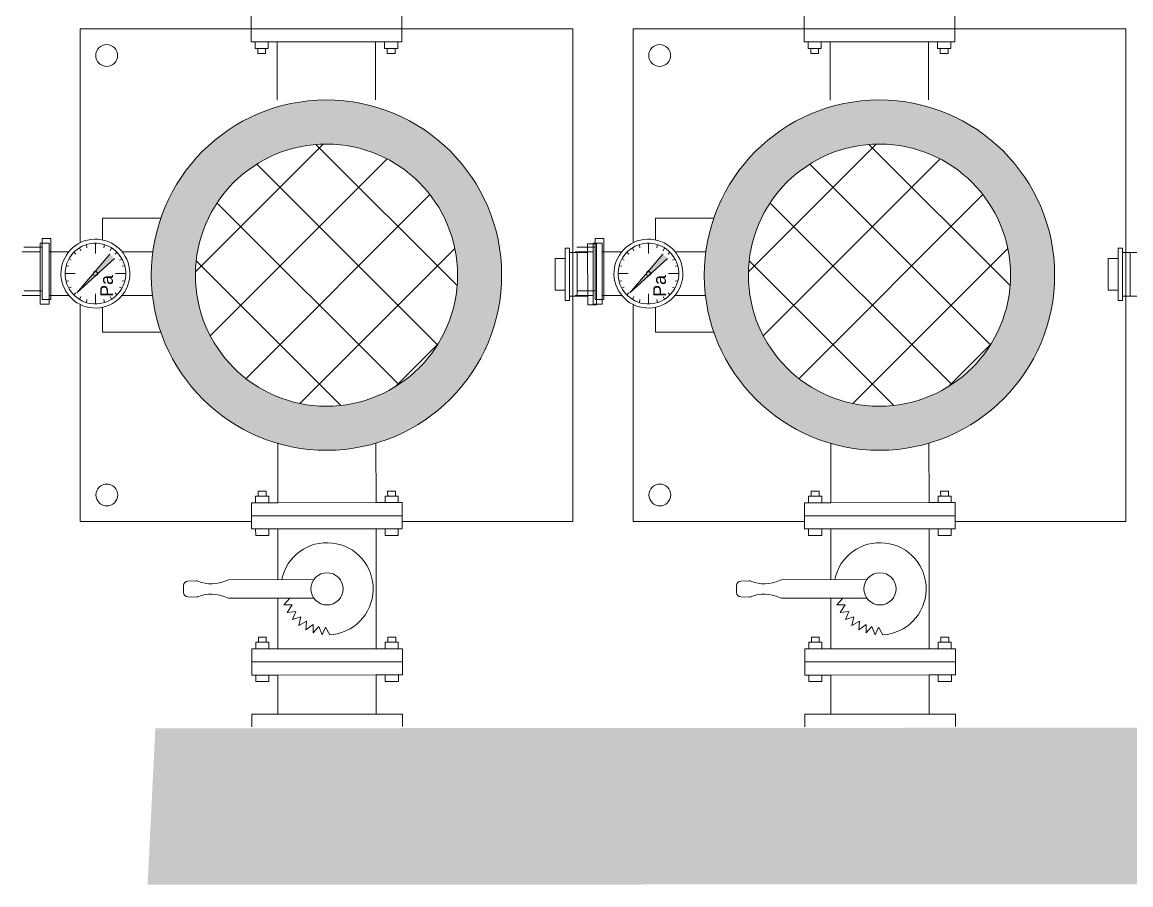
# Model space of a CAD drawing. Extents: x -6531732 to 89637, y -8915 to 32458.
# Drawn here: x -6531732 to -6530555, y -8123 to -7207 of the extents above; entities that cross this region are included whole.
import ezdxf

# ---------------------------------------------------------------- set-up
doc = ezdxf.new("R2010")
doc.units = 0
doc.layers.add('SAN-MC-TEXT', color=7, linetype='Continuous')
doc.layers.add('SAN-MC-VALVE', color=7, linetype='Continuous', lineweight=5)
doc.styles.get("Standard").update_dxf_attribs({"font": 'arial.ttf'})

# ---------------------------------------------------------------- blocks, each defined once
blk = doc.blocks.new('SP-Hidranti')
h = blk.add_hatch(color=1)
h.dxf.hatch_style = 1
h.set_gradient(color1=(255, 0, 0), one_color=1, tint=1)
h.paths.add_polyline_path([(16150.62596929073, -3943995.091995194), (16050.77156107128, -3943995.098558112), (16051.83034740387, -3945594.010009701), (16151.6847115159, -3945598.909135645)])
h = blk.add_hatch(color=114)
h.dxf.hatch_style = 1
h.set_gradient(color1=(0, 153, 76), one_color=1, tint=1)
edge = h.paths.add_edge_path()
edge.add_ellipse((15762.66855345666, -3945131.944858148), major_axis=(-111.7667275118717, -0.264297512393644), ratio=0.9999999998981846, start_angle=-136.0537070297342, end_angle=70.90342256563983)
edge.add_ellipse((15762.66855345666, -3945131.944858148), major_axis=(-111.7667275118717, -0.264297512393644), ratio=0.9999999998981846, start_angle=70.90342256563983, end_angle=82.19856892946933)
edge.add_ellipse((15762.66855345666, -3945131.944858148), major_axis=(-111.7667275118717, -0.264297512393644), ratio=0.9999999998981846, start_angle=82.19856892946933, end_angle=96.50250110126376)
edge.add_ellipse((15762.66855345666, -3945131.944858148), major_axis=(-111.7667275118717, -0.264297512393644), ratio=0.9999999998981846, start_angle=96.50250110126376, end_angle=108.8729554204172)
edge.add_ellipse((15762.66855345666, -3945131.944858148), major_axis=(-111.7667275118717, -0.264297512393644), ratio=0.9999999998981846, start_angle=108.8729554204172, end_angle=135.7516838189794)
edge.add_line((15842.91398821771, -3945209.742939278), (15842.92870018693, -3945155.441123322))
edge.add_ellipse((15762.66855345666, -3945131.944858148), major_axis=(-83.62865661955661, 0.1158691728944), ratio=0.9999999998990747, start_angle=-163.63419925170115, end_angle=163.7619217869051, ccw=False)
edge.add_line((15842.94142009316, -3945108.492086172), (15842.95613206238, -3945054.190270198))
edge = h.paths.add_edge_path()
edge.add_ellipse((15762.66855345666, -3945131.944858148), major_axis=(-111.7667275118717, -0.264297512393644), ratio=0.9999999998981846, start_angle=196.2692578381294, end_angle=223.9462929702658)
edge.add_line((15842.95613205433, -3945054.1902702), (15842.94142008511, -3945108.492086174))
edge.add_ellipse((15762.66855345666, -3945131.944858148), major_axis=(-83.62865661955661, 0.1158691728944), ratio=0.9999999998990747, start_angle=163.7619217869051, end_angle=196.3658007482988, ccw=False)
edge.add_line((15842.92870019375, -3945155.441123336), (15842.91398822453, -3945209.742939274))
edge.add_ellipse((15762.66855345666, -3945131.944858148), major_axis=(-111.7667275118717, -0.264297512393644), ratio=0.9999999998981846, start_angle=135.7516838189794, end_angle=163.6847451422421)
edge.add_ellipse((15762.66855345666, -3945131.944858148), major_axis=(-111.7667275118717, -0.264297512393644), ratio=0.9999999998981846, start_angle=163.6847451422421, end_angle=196.2692578381294)
h = blk.add_hatch(color=114)
h.dxf.hatch_style = 1
h.set_gradient(color1=(0, 153, 76), one_color=1, tint=1)
edge = h.paths.add_edge_path()
edge.add_ellipse((15762.66855345666, -3945484.798005035), major_axis=(-111.7667275118717, -0.264297512393644), ratio=0.9999999998981846, start_angle=-136.0537070297342, end_angle=70.90342256563983)
edge.add_ellipse((15762.66855345666, -3945484.798005035), major_axis=(-111.7667275118717, -0.264297512393644), ratio=0.9999999998981846, start_angle=70.90342256563983, end_angle=82.19856892946933)
edge.add_ellipse((15762.66855345666, -3945484.798005035), major_axis=(-111.7667275118717, -0.264297512393644), ratio=0.9999999998981846, start_angle=82.19856892946933, end_angle=96.50250110126376)
edge.add_ellipse((15762.66855345666, -3945484.798005035), major_axis=(-111.7667275118717, -0.264297512393644), ratio=0.9999999998981846, start_angle=96.50250110126376, end_angle=108.8729554204172)
edge.add_ellipse((15762.66855345666, -3945484.798005035), major_axis=(-111.7667275118717, -0.264297512393644), ratio=0.9999999998981846, start_angle=108.8729554204172, end_angle=135.7516838189794)
edge.add_line((15842.91398821771, -3945562.596086164), (15842.92870018693, -3945508.294270208))
edge.add_ellipse((15762.66855345666, -3945484.798005035), major_axis=(-83.62865661955661, 0.1158691728944), ratio=0.9999999998990747, start_angle=-163.63419925170115, end_angle=163.7619217869051, ccw=False)
edge.add_line((15842.94142009316, -3945461.345233058), (15842.95613206238, -3945407.043417084))
edge = h.paths.add_edge_path()
edge.add_ellipse((15762.66855345666, -3945484.798005035), major_axis=(-111.7667275118717, -0.264297512393644), ratio=0.9999999998981846, start_angle=196.2692578381294, end_angle=223.9462929702658)
edge.add_line((15842.95613205433, -3945407.043417086), (15842.94142008511, -3945461.34523306))
edge.add_ellipse((15762.66855345666, -3945484.798005035), major_axis=(-83.62865661955661, 0.1158691728944), ratio=0.9999999998990747, start_angle=163.7619217869051, end_angle=196.3658007482988, ccw=False)
edge.add_line((15842.92870019375, -3945508.294270222), (15842.91398822453, -3945562.59608616))
edge.add_ellipse((15762.66855345666, -3945484.798005035), major_axis=(-111.7667275118717, -0.264297512393644), ratio=0.9999999998981846, start_angle=135.7516838189794, end_angle=163.6847451422421)
edge.add_ellipse((15762.66855345666, -3945484.798005035), major_axis=(-111.7667275118717, -0.264297512393644), ratio=0.9999999998981846, start_angle=163.6847451422421, end_angle=196.2692578381294)
at = {"layer": 'SAN-MC-VALVE'}
h = blk.add_hatch(dxfattribs=at)
h.set_pattern_fill('ANSI37', color=256, scale=15.99999999999999, angle=90.00376576939803, style=0)
h.set_pattern_definition([(225.0236774644144, (30004.74835392833, -3920747.319818138), (25.1027834210231, -25.08204454900519), []), (315.0236774702417, (30004.74835392833, -3920747.319818138), (25.08204455156007, 25.10278341847388), [])])
edge = h.paths.add_edge_path()
edge.add_ellipse((15762.66855345666, -3945131.944858148), major_axis=(-83.62745187718679, 0.4636013221400936), ratio=0.9999999998976767, start_angle=-89.63878632996438, end_angle=90.36121367003562, ccw=False)
edge.add_ellipse((15762.66855345666, -3945131.944858148), major_axis=(-83.6282562292715, 0.2835378427688224), ratio=0.9999999998990718, start_angle=90.23784719671971, end_angle=270.23784719671966, ccw=False)
for points in [[(15774.00665332376, -3945291.296958446), (15752.01084965467, -3945267.238347291), (15749.22013148665, -3945270.232241957)], [(15774.00665332376, -3945644.150105332), (15752.01084965467, -3945620.091494177), (15749.22013148665, -3945623.085388844)]]:
    blk.add_hatch(color=1, dxfattribs=at).paths.add_polyline_path(points)
h = blk.add_hatch(dxfattribs=at)
h.set_pattern_fill('ANSI37', color=256, scale=15.99999999999999, angle=90.00376576939803, style=0)
h.set_pattern_definition([(225.0236774644144, (30004.74835392833, -3921100.172965025), (25.1027834210231, -25.08204454900519), []), (315.0236774702417, (30004.74835392833, -3921100.172965025), (25.08204455156007, 25.10278341847388), [])])
edge = h.paths.add_edge_path()
edge.add_ellipse((15762.66855345666, -3945484.798005035), major_axis=(-83.62745187718679, 0.4636013221400936), ratio=0.9999999998976767, start_angle=-89.63878632996438, end_angle=90.36121367003562, ccw=False)
edge.add_ellipse((15762.66855345666, -3945484.798005035), major_axis=(-83.6282562292715, 0.2835378427688225), ratio=0.9999999998990718, start_angle=90.23784719671971, end_angle=270.23784719671966, ccw=False)
for p, q in [((15748.25177967548, -3944976.845680997), (15748.24700404702, -3944965.28945151)), ((15776.07609349488, -3944965.277951136), (15776.08086913824, -3944976.834180623)), ((15776.07889695464, -3944972.061876833), (15748.2498075068, -3944972.073377177)), ((15919.77598857878, -3944974.707520082), (15605.43121540545, -3944974.837422996)), ((15605.48051705955, -3945083.916699961), (15605.43121540545, -3944974.837422996)), ((15778.87504488228, -3944976.833025932), (15745.45760387181, -3944976.846835703)), ((15745.45875856279, -3944979.641011462), (15745.45760387181, -3944976.846835703)), ((15778.87504488228, -3944976.833025932), (15778.87619958817, -3944979.627201721)), ((15919.77598857878, -3944974.707520082), (15919.82752981781, -3945083.590924054)), ((15778.87619958817, -3944979.627201721), (15745.45875856279, -3944979.641011462)), ((15751.98443460463, -3944979.638314739), (15751.98706959188, -3944986.014496266)), ((15751.98706959188, -3944986.014496266), (15762.17011402546, -3944986.010288119)), ((15772.35315845905, -3944986.006079987), (15762.17011402546, -3944986.010288119)), ((15772.35052354632, -3944979.629898458), (15772.35315845905, -3944986.006079987)), ((15597.06222337483, -3945083.920178816), (15605.42349858581, -3945083.916723534)), ((15613.78477381168, -3945083.913268238), (15605.42349858581, -3945083.916723534)), ((15605.42349858581, -3945083.916723534), (15605.463234514, -3945180.071388334)), ((15605.42349858581, -3945083.916723534), (15605.463234514, -3945180.071388334)), ((15613.79168440402, -3945100.635818616), (15613.78477381168, -3945083.913268238)), ((15907.81539984046, -3945083.604237109), (15916.17667062579, -3945083.594970286)), ((15907.83393341301, -3945100.32677865), (15907.81539984046, -3945083.604237109)), ((15924.53794136642, -3945083.585703522), (15916.17667062579, -3945083.594970286)), ((15916.17667062579, -3945083.594970286), (15916.28323878348, -3945179.749584257)), ((15916.17667062579, -3945083.594970286), (15916.28323878348, -3945179.749584257)), ((15924.55647495388, -3945100.308245063), (15924.53794136642, -3945083.585703522)), ((16001.02529078722, -3945083.500932574), (16009.38656158745, -3945083.491665795)), ((16001.04382437466, -3945100.223474115), (16001.02529078722, -3945083.500932574)), ((16017.74783238767, -3945083.482398986), (16009.38656158745, -3945083.491665795)), ((16009.38656158745, -3945083.491665795), (16009.49312974511, -3945179.646279722)), ((16009.38656158745, -3945083.491665795), (16009.49312974511, -3945179.646279722)), ((16017.76636597513, -3945100.204940528), (16017.74783238767, -3945083.482398986)), ((16050.72931732236, -3945083.457427293), (16042.71271969377, -3945083.466312081)), ((16042.71271969377, -3945083.466312081), (16042.81928785145, -3945179.620926022)), ((15613.78585083781, -3945086.519607902), (15617.96648848057, -3945086.517880246)), ((15617.96648848057, -3945086.517880246), (15617.96994377673, -3945094.879155472)), ((15617.96718014775, -3945088.19163753), (15621.18474052846, -3945088.190307885)), ((15621.18474052846, -3945088.190307885), (15621.18577653168, -3945090.697188213)), ((15621.18681250511, -3945093.204068542), (15621.18577653168, -3945090.697188213)), ((15903.63950806855, -3945087.888965159), (15900.4219493717, -3945087.892531201)), ((15900.4219493717, -3945087.892531201), (15900.42750613391, -3945092.90628922)), ((15907.81828843056, -3945086.210575402), (15903.63765305279, -3945086.215208784)), ((15903.63765305279, -3945086.215208784), (15903.64691981672, -3945094.576479584)), ((15924.54083001614, -3945086.192041799), (15928.7214653939, -3945086.187408402)), ((15928.7214653939, -3945086.187408402), (15928.73073215781, -3945094.548679173)), ((15996.8493990749, -3945087.785660669), (15993.63184033333, -3945087.789226666)), ((15993.63184033333, -3945087.789226666), (15993.63739708065, -3945092.802984715)), ((16001.02817943691, -3945086.107270896), (15996.84754401444, -3945086.111904278)), ((15996.84754401444, -3945086.111904278), (15996.85681083798, -3945094.473175048)), ((16017.75072099267, -3945086.088737279), (16021.93135634065, -3945086.084103897)), ((16021.93135634065, -3945086.084103897), (16021.94062317906, -3945094.445374668)), ((15617.96994377673, -3945094.879155472), (15613.78930613399, -3945094.880883113)), ((15617.96925206481, -3945093.205398202), (15621.18681250511, -3945093.204068542)), ((15903.64506481588, -3945092.902723208), (15900.42750613391, -3945092.90628922)), ((15903.64691981672, -3945094.576479584), (15907.82755523919, -3945094.571846172)), ((15928.73073215781, -3945094.548679173), (15924.55009679495, -3945094.553312599)), ((15996.85495582221, -3945092.799418673), (15993.63739708065, -3945092.802984715)), ((15996.85681083798, -3945094.473175048), (16001.03744620083, -3945094.468541637)), ((16021.94062317906, -3945094.445374668), (16017.75998774169, -3945094.45000805)), ((15650.89798595011, -3945100.620484471), (15613.79168440402, -3945100.635818616)), ((15613.81759907304, -3945163.345382615), (15613.79168440402, -3945100.635818616)), ((15869.88562236726, -3945100.379507378), (15907.83393341301, -3945100.32677865)), ((15907.90343441069, -3945163.03630948), (15907.83393341301, -3945100.32677865)), ((15924.55647495388, -3945100.308245063), (16001.04382437466, -3945100.223474115)), ((15924.62597593664, -3945163.017775893), (15924.55647495388, -3945100.308245063)), ((16001.11332535742, -3945162.93300499), (16001.04382437466, -3945100.223474115)), ((16042.73124043642, -3945100.177271962), (16017.76636597513, -3945100.204940528)), ((16017.83586695789, -3945162.914471388), (16017.76636597513, -3945100.204940528)), ((15986.75206434725, -3945136.762349203), (15992.11164388061, -3945134.749857649)), ((15987.28247477114, -3945132.506156594), (15992.22423505782, -3945129.835460037)), ((15992.11164388061, -3945134.749857649), (15987.28247477114, -3945132.506156594)), ((15956.85720266402, -3945139.988999486), (15957.12569244204, -3945194.55759339)), ((15968.83113236725, -3945139.97572878), (15968.68356114624, -3945194.559089556)), ((15985.63271778822, -3945140.493481427), (15990.93031750619, -3945140.427857473)), ((15988.97800080478, -3945145.165295869), (15985.63271778822, -3945140.493481427)), ((15990.93031750619, -3945140.427857473), (15986.75206434725, -3945136.762349203)), ((15982.43404328822, -3945153.59318532), (15980.68247798084, -3945148.35179463)), ((15980.68247798084, -3945148.35179463), (15986.13481405376, -3945149.621564761)), ((15986.13481405376, -3945149.621564761), (15983.54963713884, -3945144.634761214)), ((15983.54963713884, -3945144.634761214), (15988.97800080478, -3945145.165295869)), ((15973.12317116557, -3945159.208145723), (15968.7895707339, -3945155.3484561)), ((15973.12317116557, -3945159.208145723), (15973.1171977669, -3945153.818427294)), ((15973.1171977669, -3945153.818427294), (15977.87733325362, -3945156.931591541)), ((15977.87733325362, -3945156.931591541), (15977.21788044272, -3945151.409458935)), ((15977.21788044272, -3945151.409458935), (15982.43404328822, -3945153.59318532)), ((15650.92390069366, -3945163.330048456), (15613.81759907304, -3945163.345382615)), ((15613.81759907304, -3945163.345382615), (15613.82450971006, -3945180.067933023)), ((15869.95512336491, -3945163.089038208), (15907.90343441069, -3945163.03630948)), ((15907.90343441069, -3945163.03630948), (15907.92196799813, -3945179.758851066)), ((15924.62597593664, -3945163.017775893), (15956.97033302484, -3945162.981928661)), ((15924.62597593664, -3945163.017775893), (15924.64450952411, -3945179.740317479)), ((15968.76896826921, -3945162.968852236), (16001.11332535742, -3945162.93300499)), ((16001.11332535742, -3945162.93300499), (16001.13185894488, -3945179.655546546)), ((16042.80074141918, -3945162.886802807), (16017.83586695789, -3945162.914471388)), ((16017.83586695789, -3945162.914471388), (16017.85440054534, -3945179.637012959)), ((15618.0006149113, -3945169.098590537), (15613.81997734307, -3945169.100318164)), ((15618.00407020746, -3945177.459865689), (15618.0006149113, -3945169.098590537)), ((15903.73103220759, -3945170.469631746), (15900.51347352563, -3945170.473197788)), ((15900.51347352563, -3945170.473197788), (15900.51903027295, -3945175.486955776)), ((15903.72917720674, -3945168.795875371), (15907.9098125696, -3945168.791241959)), ((15903.73844397068, -3945177.157146156), (15903.72917720674, -3945168.795875371)), ((15928.81298954783, -3945168.768075004), (15924.63235417007, -3945168.772708371)), ((15928.82225635648, -3945177.12934576), (15928.81298954783, -3945168.768075004)), ((15996.94092321396, -3945170.366327226), (15993.72336447237, -3945170.369893238)), ((15993.72336447237, -3945170.369893238), (15993.72892121969, -3945175.383651286)), ((15996.93906815349, -3945168.692570835), (16001.11970359086, -3945168.687937483)), ((15996.94833499193, -3945177.053841621), (15996.93906815349, -3945168.692570835)), ((16022.02288049458, -3945168.664770484), (16017.84224513172, -3945168.669403881)), ((16022.03214731811, -3945177.026041224), (16022.02288049458, -3945168.664770484)), ((15613.82343262433, -3945177.461593345), (15618.00407020746, -3945177.459865689)), ((15618.00130662322, -3945170.772347748), (15621.21886703372, -3945170.771018117)), ((15618.00337855518, -3945175.786108419), (15621.22093893588, -3945175.784778789)), ((15621.21886703372, -3945170.771018117), (15621.21990300715, -3945173.277898431)), ((15621.22093893588, -3945175.784778789), (15621.21990300715, -3945173.277898431)), ((15903.73658895493, -3945175.48338978), (15900.51903027295, -3945175.486955776)), ((15907.91907939313, -3945177.152512744), (15903.73844397068, -3945177.157146156)), ((15924.641620934, -3945177.133979172), (15928.82225635648, -3945177.12934576)), ((15996.94647996126, -3945175.38008526), (15993.72892121969, -3945175.383651286)), ((16001.12897033988, -3945177.049208224), (15996.94833499193, -3945177.053841621)), ((16017.85151194036, -3945177.030674636), (16022.03214731811, -3945177.026041224)), ((15597.10195927322, -3945180.07484363), (15605.463234514, -3945180.071388334)), ((15613.82450971006, -3945180.067933023), (15605.463234514, -3945180.071388334)), ((15605.56111831963, -3945289.182196185), (15605.463234514, -3945180.071388334)), ((15907.92196799813, -3945179.758851066), (15916.28323878348, -3945179.749584257)), ((15924.64450952411, -3945179.740317479), (15916.28323878348, -3945179.749584257)), ((15919.85211327671, -3945179.745628893), (15919.90589149296, -3945289.052293271)), ((16001.13185894488, -3945179.655546546), (16009.49312974511, -3945179.646279722)), ((16017.85440054534, -3945179.637012959), (16009.49312974511, -3945179.646279722)), ((16050.83588548005, -3945179.612041235), (16042.81928785145, -3945179.620926022)), ((15957.77696037291, -3945215.118158787), (15957.94853100181, -3945220.387935057)), ((15968.07837951182, -3945215.091200441), (15967.91801875828, -3945220.376885891)), ((15960.73723593353, -3945223.084332704), (15962.93281771241, -3945223.081899344)), ((15960.73723593353, -3945223.084332704), (15962.93281771241, -3945223.081899344)), ((15965.13529749213, -3945223.079458326), (15962.93971569836, -3945223.081891701)), ((15965.13529749213, -3945223.079458326), (15962.93971569836, -3945223.081891701)), ((15726.36792513728, -3945274.873564302), (15726.35254146157, -3945237.647358119)), ((15799.07191617787, -3945237.617306858), (15799.08729989827, -3945274.843513057)), ((15747.76727785169, -3945262.372341305), (15747.75915358961, -3945242.712998986)), ((15775.59636731446, -3945262.360840946), (15775.58835099636, -3945242.962649763)), ((15752.31932269037, -3945262.439576104), (15753.05612300336, -3945264.008241177)), ((15756.7934910506, -3945260.650240168), (15757.03608533739, -3945262.415719777)), ((15761.65700797735, -3945260.021066517), (15761.65967258811, -3945266.468921065)), ((15766.52104325591, -3945260.646220267), (15766.27990828453, -3945262.41189979)), ((15770.99668896197, -3945262.43185769), (15770.26118539272, -3945264.001131177)), ((15745.21939006448, -3945269.205830216), (15747.05686292052, -3945270.034164339)), ((15747.99416860938, -3945265.697263107), (15749.36270354687, -3945266.849750608)), ((15775.32453404367, -3945265.685968876), (15773.95695216954, -3945266.839587018)), ((15778.10221152006, -3945269.192241371), (15776.26542392373, -3945270.022093922)), ((15740.17851980029, -3945274.867857084), (15726.36792513728, -3945274.873564302)), ((15743.19159235059, -3945273.6701601), (15745.16317689417, -3945273.944688499)), ((15780.13369831443, -3945273.654893755), (15778.16234131156, -3945273.931051597)), ((15799.08729989827, -3945274.843513057), (15783.19545027612, -3945274.850080371)), ((15742.39637686311, -3945279.387298808), (15748.80488960443, -3945279.384650528)), ((15780.98132930695, -3945279.371353582), (15774.57281656563, -3945279.37400192)), ((15743.19631730019, -3945285.103778377), (15745.16767430304, -3945284.827620491)), ((15745.22780404985, -3945289.566430717), (15747.06459169088, -3945288.736578211)), ((15778.11062549053, -3945289.552841932), (15776.27315269409, -3945288.724507778)), ((15780.13842321932, -3945285.088512048), (15778.16683866082, -3945284.813983634)), ((15747.78133887053, -3945296.397811442), (15747.78653547166, -3945308.972870946)), ((15748.00548152626, -3945293.072703287), (15749.37306340037, -3945291.9190851)), ((15752.33332659304, -3945296.326814443), (15753.06883016227, -3945294.757540971)), ((15756.80897229908, -3945298.112451866), (15757.05010733007, -3945296.346772342)), ((15761.67300757766, -3945298.737605646), (15761.6703430265, -3945292.289751053)), ((15766.53652451932, -3945298.108431935), (15766.29393027721, -3945296.342952356)), ((15771.01069286464, -3945296.319096029), (15770.27389255166, -3945294.750430956)), ((15775.33584694563, -3945293.061409026), (15773.96731206773, -3945291.908921524)), ((15775.61042831837, -3945296.386311099), (15775.61562493442, -3945308.961370587)), ((15778.19447578488, -3945307.803934723), (15739.18868325651, -3945307.820053816)), ((15739.19099266826, -3945313.408405349), (15739.18868325651, -3945307.820053816)), ((15781.20397649704, -3945308.95906122), (15742.19818398355, -3945308.975180343)), ((15742.20049338041, -3945314.563531845), (15742.19818398355, -3945308.975180343)), ((15778.19447578488, -3945307.803934723), (15778.19678513706, -3945313.392286226)), ((15781.20397649704, -3945308.95906122), (15781.2062858343, -3945314.547412723)), ((15778.19678513706, -3945313.392286226), (15739.19099266826, -3945313.408405349)), ((15781.2062858343, -3945314.547412723), (15742.20049338041, -3945314.563531845)), ((15781.66213566063, -3945312.540437122), (15742.65634313224, -3945312.55655623)), ((15742.65865254402, -3945318.144907748), (15742.65634313224, -3945312.55655623)), ((15781.66444499789, -3945318.128788626), (15742.65865254402, -3945318.144907748)), ((15744.78411979972, -3945324.962325469), (15744.77934417129, -3945313.406095982)), ((15747.79362051187, -3945326.117451995), (15747.78884488344, -3945314.561222494)), ((15748.25177967548, -3945329.698827883), (15748.24700404702, -3945318.142598396)), ((15772.60843361913, -3945313.394595608), (15772.61320926248, -3945324.950825095)), ((15775.61793434618, -3945314.54972212), (15775.62270997463, -3945326.105951622)), ((15776.07609349488, -3945318.131098022), (15776.08086913824, -3945329.68732751)), ((15781.66213566063, -3945312.540437122), (15781.66444499789, -3945318.128788626)), ((15776.07889695464, -3945324.915023719), (15748.2498075068, -3945324.926524064)), ((15919.77598857878, -3945327.560666969), (15605.43121540545, -3945327.690569883)), ((15605.48051705955, -3945436.769846847), (15605.43121540545, -3945327.690569883)), ((15778.87504488228, -3945329.686172818), (15745.45760387181, -3945329.699982589)), ((15745.45875856279, -3945332.494158348), (15745.45760387181, -3945329.699982589)), ((15778.87619958817, -3945332.480348608), (15745.45875856279, -3945332.494158348)), ((15751.98443460463, -3945332.491461625), (15751.98706959188, -3945338.867643153)), ((15772.35052354632, -3945332.483045345), (15772.35315845905, -3945338.859226873)), ((15778.87504488228, -3945329.686172818), (15778.87619958817, -3945332.480348608)), ((15919.77598857878, -3945327.560666969), (15919.82752981781, -3945436.444070941)), ((15751.98706959188, -3945338.867643153), (15762.17011402546, -3945338.863435005)), ((15772.35315845905, -3945338.859226873), (15762.17011402546, -3945338.863435005)), ((15597.06222337483, -3945436.773325702), (15605.42349858581, -3945436.76987042)), ((15613.78477381168, -3945436.766415124), (15605.42349858581, -3945436.76987042)), ((15605.42349858581, -3945436.76987042), (15605.463234514, -3945532.92453522)), ((15605.42349858581, -3945436.76987042), (15605.463234514, -3945532.92453522)), ((15613.79168440402, -3945453.488965502), (15613.78477381168, -3945436.766415124)), ((15907.81828843056, -3945439.063722288), (15903.63765305279, -3945439.06835567)), ((15903.63765305279, -3945439.06835567), (15903.64691981672, -3945447.42962647)), ((15907.81539984046, -3945436.457383995), (15916.17667062579, -3945436.448117172)), ((15907.83393341301, -3945453.179925537), (15907.81539984046, -3945436.457383995)), ((15924.53794136642, -3945436.438850408), (15916.17667062579, -3945436.448117172)), ((15916.17667062579, -3945436.448117172), (15916.28323878348, -3945532.602731144)), ((15916.17667062579, -3945436.448117172), (15916.28323878348, -3945532.602731144)), ((15924.55647495388, -3945453.161391949), (15924.53794136642, -3945436.438850408)), ((15924.54083001614, -3945439.045188686), (15928.7214653939, -3945439.040555289)), ((15928.7214653939, -3945439.040555289), (15928.73073215781, -3945447.401826059)), ((16001.02817943691, -3945438.960417782), (15996.84754401444, -3945438.965051165)), ((15996.84754401444, -3945438.965051165), (15996.85681083798, -3945447.326321935)), ((16001.02529078722, -3945436.35407946), (16009.38656158745, -3945436.344812682)), ((16001.04382437466, -3945453.076621002), (16001.02529078722, -3945436.35407946)), ((16017.74783238767, -3945436.335545873), (16009.38656158745, -3945436.344812682)), ((16009.38656158745, -3945436.344812682), (16009.49312974511, -3945532.499426608)), ((16009.38656158745, -3945436.344812682), (16009.49312974511, -3945532.499426608)), ((16017.76636597513, -3945453.058087414), (16017.74783238767, -3945436.335545873)), ((16017.75072099267, -3945438.941884165), (16021.93135634065, -3945438.937250784)), ((16021.93135634065, -3945438.937250784), (16021.94062317906, -3945447.298521554)), ((16050.72931732236, -3945436.31057418), (16042.71271969377, -3945436.319458967)), ((16042.71271969377, -3945436.319458967), (16042.81928785145, -3945532.474072909)), ((15613.78585083781, -3945439.372754788), (15617.96648848057, -3945439.371027132)), ((15617.96648848057, -3945439.371027132), (15617.96994377673, -3945447.732302358)), ((15617.96718014775, -3945441.044784417), (15621.18474052846, -3945441.043454772)), ((15617.96925206481, -3945446.058545088), (15621.18681250511, -3945446.057215428)), ((15621.18474052846, -3945441.043454772), (15621.18577653168, -3945443.550335099)), ((15621.18681250511, -3945446.057215428), (15621.18577653168, -3945443.550335099)), ((15903.63950806855, -3945440.742112046), (15900.4219493717, -3945440.745678087)), ((15900.4219493717, -3945440.745678087), (15900.42750613391, -3945445.759436106)), ((15903.64506481588, -3945445.755870095), (15900.42750613391, -3945445.759436106)), ((15996.8493990749, -3945440.638807555), (15993.63184033333, -3945440.642373552)), ((15993.63184033333, -3945440.642373552), (15993.63739708065, -3945445.656131601)), ((15996.85495582221, -3945445.652565559), (15993.63739708065, -3945445.656131601)), ((15617.96994377673, -3945447.732302358), (15613.78930613399, -3945447.734029999)), ((15650.89798595011, -3945453.473631357), (15613.79168440402, -3945453.488965502)), ((15869.88562236726, -3945453.232654264), (15907.83393341301, -3945453.179925537)), ((15903.64691981672, -3945447.42962647), (15907.82755523919, -3945447.424993058)), ((15907.90343441069, -3945515.889456367), (15907.83393341301, -3945453.179925537)), ((15928.73073215781, -3945447.401826059), (15924.55009679495, -3945447.406459486)), ((15924.55647495388, -3945453.161391949), (16001.04382437466, -3945453.076621002)), ((15924.62597593664, -3945515.87092278), (15924.55647495388, -3945453.161391949)), ((15996.85681083798, -3945447.326321935), (16001.03744620083, -3945447.321688523)), ((16001.11332535742, -3945515.786151876), (16001.04382437466, -3945453.076621002)), ((16021.94062317906, -3945447.298521554), (16017.75998774169, -3945447.303154936)), ((16042.73124043642, -3945453.030418848), (16017.76636597513, -3945453.058087414)), ((16017.83586695789, -3945515.767618274), (16017.76636597513, -3945453.058087414)), ((15613.81759907304, -3945516.198529502), (15613.79168440402, -3945453.488965502)), ((15986.75206434725, -3945489.61549609), (15992.11164388061, -3945487.603004535)), ((15987.28247477114, -3945485.35930348), (15992.22423505782, -3945482.688606923)), ((15992.11164388061, -3945487.603004535), (15987.28247477114, -3945485.35930348)), ((15956.85720266402, -3945492.842146372), (15957.12569244204, -3945547.410740276)), ((15968.83113236725, -3945492.828875666), (15968.68356114624, -3945547.412236443)), ((15985.63271778822, -3945493.346628313), (15990.93031750619, -3945493.281004359)), ((15988.97800080478, -3945498.018442755), (15985.63271778822, -3945493.346628313)), ((15990.93031750619, -3945493.281004359), (15986.75206434725, -3945489.61549609)), ((15982.43404328822, -3945506.446332206), (15980.68247798084, -3945501.204941516)), ((15980.68247798084, -3945501.204941516), (15986.13481405376, -3945502.474711647)), ((15986.13481405376, -3945502.474711647), (15983.54963713884, -3945497.487908101)), ((15983.54963713884, -3945497.487908101), (15988.97800080478, -3945498.018442755)), ((15973.12317116557, -3945512.061292609), (15968.7895707339, -3945508.201602986)), ((15973.12317116557, -3945512.061292609), (15973.1171977669, -3945506.67157418)), ((15973.1171977669, -3945506.67157418), (15977.87733325362, -3945509.784738427)), ((15977.87733325362, -3945509.784738427), (15977.21788044272, -3945504.262605821)), ((15977.21788044272, -3945504.262605821), (15982.43404328822, -3945506.446332206)), ((15650.92390069366, -3945516.183195343), (15613.81759907304, -3945516.198529502)), ((15613.81759907304, -3945516.198529502), (15613.82450971006, -3945532.921079909)), ((15869.95512336491, -3945515.942185095), (15907.90343441069, -3945515.889456367)), ((15907.90343441069, -3945515.889456367), (15907.92196799813, -3945532.611997953)), ((15924.62597593664, -3945515.87092278), (15956.97033302484, -3945515.835075547)), ((15924.62597593664, -3945515.87092278), (15924.64450952411, -3945532.593464365)), ((15968.76896826921, -3945515.821999123), (16001.11332535742, -3945515.786151876)), ((16001.11332535742, -3945515.786151876), (16001.13185894488, -3945532.508693432)), ((16042.80074141918, -3945515.739949694), (16017.83586695789, -3945515.767618274)), ((16017.83586695789, -3945515.767618274), (16017.85440054534, -3945532.490159845)), ((15618.0006149113, -3945521.951737424), (15613.81997734307, -3945521.95346505)), ((15618.00407020746, -3945530.313012575), (15618.0006149113, -3945521.951737424)), ((15618.00130662322, -3945523.625494634), (15621.21886703372, -3945523.624165004)), ((15621.21886703372, -3945523.624165004), (15621.21990300715, -3945526.131045317)), ((15903.73103220759, -3945523.322778632), (15900.51347352563, -3945523.326344674)), ((15900.51347352563, -3945523.326344674), (15900.51903027295, -3945528.340102663)), ((15903.72917720674, -3945521.649022257), (15907.9098125696, -3945521.644388845)), ((15903.73844397068, -3945530.010293042), (15903.72917720674, -3945521.649022257)), ((15928.81298954783, -3945521.621221891), (15924.63235417007, -3945521.625855257)), ((15928.82225635648, -3945529.982492646), (15928.81298954783, -3945521.621221891)), ((15996.94092321396, -3945523.219474113), (15993.72336447237, -3945523.223040124)), ((15993.72336447237, -3945523.223040124), (15993.72892121969, -3945528.236798172)), ((15996.93906815349, -3945521.545717722), (16001.11970359086, -3945521.541084369)), ((15996.94833499193, -3945529.906988507), (15996.93906815349, -3945521.545717722)), ((16022.02288049458, -3945521.51791737), (16017.84224513172, -3945521.522550767)), ((16022.03214731811, -3945529.879188111), (16022.02288049458, -3945521.51791737)), ((15613.82343262433, -3945530.314740231), (15618.00407020746, -3945530.313012575)), ((15618.00337855518, -3945528.639255306), (15621.22093893588, -3945528.637925675)), ((15621.22093893588, -3945528.637925675), (15621.21990300715, -3945526.131045317)), ((15903.73658895493, -3945528.336536666), (15900.51903027295, -3945528.340102663)), ((15907.91907939313, -3945530.005659631), (15903.73844397068, -3945530.010293042)), ((15924.641620934, -3945529.987126058), (15928.82225635648, -3945529.982492646)), ((15996.94647996126, -3945528.233232146), (15993.72892121969, -3945528.236798172)), ((16001.12897033988, -3945529.90235511), (15996.94833499193, -3945529.906988507)), ((16017.85151194036, -3945529.883821522), (16022.03214731811, -3945529.879188111)), ((15597.10195927322, -3945532.927990517), (15605.463234514, -3945532.92453522)), ((15613.82450971006, -3945532.921079909), (15605.463234514, -3945532.92453522)), ((15605.56111831963, -3945642.035343071), (15605.463234514, -3945532.92453522)), ((15907.92196799813, -3945532.611997953), (15916.28323878348, -3945532.602731144)), ((15924.64450952411, -3945532.593464365), (15916.28323878348, -3945532.602731144)), ((15919.85211327671, -3945532.59877578), (15919.90589149296, -3945641.905440157)), ((16001.13185894488, -3945532.508693432), (16009.49312974511, -3945532.499426608)), ((16017.85440054534, -3945532.490159845), (16009.49312974511, -3945532.499426608)), ((16050.83588548005, -3945532.465188121), (16042.81928785145, -3945532.474072909)), ((15957.77696037291, -3945567.971305673), (15957.94853100181, -3945573.241081943)), ((15968.07837951182, -3945567.944347328), (15967.91801875828, -3945573.230032777)), ((15960.73723593353, -3945575.937479591), (15962.93281771241, -3945575.935046231)), ((15960.73723593353, -3945575.937479591), (15962.93281771241, -3945575.935046231)), ((15965.13529749213, -3945575.932605212), (15962.93971569836, -3945575.935038587)), ((15965.13529749213, -3945575.932605212), (15962.93971569836, -3945575.935038587)), ((15726.36792513728, -3945627.726711189), (15726.35254146157, -3945590.500505006)), ((15799.07191617787, -3945590.470453745), (15799.08729989827, -3945627.696659943)), ((15747.76727785169, -3945615.225488191), (15747.75915358961, -3945595.566145872)), ((15775.59636731446, -3945615.213987833), (15775.58835099636, -3945595.815796649)), ((15752.31932269037, -3945615.292722991), (15753.05612300336, -3945616.861388063)), ((15756.7934910506, -3945613.503387054), (15757.03608533739, -3945615.268866663)), ((15761.65700797735, -3945612.874213403), (15761.65967258811, -3945619.322067951)), ((15766.52104325591, -3945613.499367153), (15766.27990828453, -3945615.265046676)), ((15770.99668896197, -3945615.285004577), (15770.26118539272, -3945616.854278063)), ((15745.21939006448, -3945622.058977103), (15747.05686292052, -3945622.887311226)), ((15747.99416860938, -3945618.550409993), (15749.36270354687, -3945619.702897495)), ((15775.32453404367, -3945618.539115762), (15773.95695216954, -3945619.692733904)), ((15778.10221152006, -3945622.045388257), (15776.26542392373, -3945622.875240808)), ((15740.17851980029, -3945627.72100397), (15726.36792513728, -3945627.726711189)), ((15743.19159235059, -3945626.523306986), (15745.16317689417, -3945626.797835385)), ((15780.13369831443, -3945626.508040642), (15778.16234131156, -3945626.784198483)), ((15799.08729989827, -3945627.696659943), (15783.19545027612, -3945627.703227257)), ((15742.39637686311, -3945632.240445693), (15748.80488960443, -3945632.237797415)), ((15780.98132930695, -3945632.224500468), (15774.57281656563, -3945632.227148807)), ((15743.19631730019, -3945637.956925263), (15745.16767430304, -3945637.680767377)), ((15745.22780404985, -3945642.419577604), (15747.06459169088, -3945641.589725098)), ((15778.11062549053, -3945642.405988818), (15776.27315269409, -3945641.577654665)), ((15780.13842321932, -3945637.941658935), (15778.16683866082, -3945637.667130521)), ((15747.78133887053, -3945649.250958329), (15747.78653547166, -3945661.826017832)), ((15748.00548152626, -3945645.925850173), (15749.37306340037, -3945644.772231987)), ((15752.33332659304, -3945649.179961329), (15753.06883016227, -3945647.610687857)), ((15756.80897229908, -3945650.965598752), (15757.05010733007, -3945649.199919229)), ((15761.67300757766, -3945651.590752532), (15761.6703430265, -3945645.142897939)), ((15766.53652451932, -3945650.961578821), (15766.29393027721, -3945649.196099242)), ((15771.01069286464, -3945649.172242915), (15770.27389255166, -3945647.603577842)), ((15775.33584694563, -3945645.914555912), (15773.96731206773, -3945644.762068411)), ((15775.61042831837, -3945649.239457985), (15775.61562493442, -3945661.814517474)), ((15778.19447578488, -3945660.65708161), (15739.18868325651, -3945660.673200702)), ((15739.19099266826, -3945666.261552235), (15739.18868325651, -3945660.673200702)), ((15781.20397649704, -3945661.812208107), (15742.19818398355, -3945661.828327229)), ((15742.20049338041, -3945667.416678732), (15742.19818398355, -3945661.828327229)), ((15778.19447578488, -3945660.65708161), (15778.19678513706, -3945666.245433113)), ((15781.20397649704, -3945661.812208107), (15781.2062858343, -3945667.400559609)), ((15778.19678513706, -3945666.245433113), (15739.19099266826, -3945666.261552235)), ((15781.2062858343, -3945667.400559609), (15742.20049338041, -3945667.416678732)), ((15744.78411979972, -3945677.815472355), (15744.77934417129, -3945666.259242868)), ((15747.79362051187, -3945678.970598882), (15747.78884488344, -3945667.41436938)), ((15772.60843361913, -3945666.247742494), (15772.61320926248, -3945677.803971981)), ((15775.61793434618, -3945667.402869006), (15775.62270997463, -3945678.959098509))]:
    blk.add_line(p, q, dxfattribs=at)
at = {"layer": 'SAN-MC-VALVE', "color": 1}
for p, q in [((15752.01084971428, -3945267.238347277), (15774.00665338336, -3945291.296958417)), ((15774.00665338336, -3945291.296958417), (15749.22013150154, -3945270.232241943)), ((15774.00665338336, -3945644.150105303), (15749.22013150154, -3945623.08538883)), ((15752.01084971428, -3945620.091494163), (15774.00665338336, -3945644.150105303))]:
    blk.add_line(p, q, dxfattribs=at)
at = {"layer": 'SAN-MC-VALVE', "ltscale": 0.004}
for p, q in [((15741.98977418242, -3945289.12581706), (15605.56111831963, -3945289.182196185)), ((15741.98977418242, -3945289.12581706), (15605.56111831963, -3945289.182196185)), ((15919.90589149296, -3945289.052293271), (15781.39598070084, -3945289.109532461)), ((15919.90589149296, -3945289.052293271), (15781.39598070084, -3945289.109532461)), ((15741.98977418242, -3945641.978963946), (15605.56111831963, -3945642.035343071)), ((15741.98977418242, -3945641.978963946), (15605.56111831963, -3945642.035343071)), ((15919.90589149296, -3945641.905440157), (15781.39598070084, -3945641.962679347)), ((15919.90589149296, -3945641.905440157), (15781.39598070084, -3945641.962679347))]:
    blk.add_line(p, q, dxfattribs=at)
at = {"layer": 'SAN-MC-VALVE', "extrusion": (0, 0, -1)}
for centre, major_axis, ratio, start_param, end_param in [((15762.66855348647, -3945131.944858134), (-111.7667275118717, -0.264297512393644), 0.9999999998981846, 1.57240027217759, 7.855585579357177), ((15762.66855348647, -3945131.944858134), (-83.62865661955664, 0.1158691728944001), 0.9999999998990745, 1.568650033071018, 7.851835340250604), ((15962.83490015566, -3945131.620625034), (-7.27147358829539, -7.272429487415274), 0.9999999999983732, 2.355499440613631, 8.638684747793217), ((15959.91275066136, -3945194.543880403), (-1.970642099327914, -1.970901157553937), 0.9999999999542567, 0.331659926077867, 0.780543702632607), ((15937.4316072911, -3945205.509177521), (-15.71490720653052, -15.71697306921783), 0.9999999999948372, 3.473252579622404, 4.317433345815901), ((15988.40880975126, -3945205.452679485), (-15.71490720648665, -15.71697306917395), 0.9999999999968864, 0.3935425810528861, 1.236415348094503), ((15960.56257633863, -3945215.027466163), (-1.97064209962355, -1.970901157849612), 0.9999999999720185, 0.7529179056025392, 1.175840692256804), ((15965.29256930946, -3945215.006682634), (-1.970901157782549, 1.970642099556497), 0.9999999999621026, 1.964338907842638, 2.38658959917011), ((15960.73414696752, -3945220.297242448), (-1.970642099453848, -1.970901157679887), 0.9999999999849314, 5.496744569312916, 7.036103212734274), ((15761.68885308504, -3945279.379326195), (-19.33161309703517, -1.015858218389191), 0.9999999998987255, 1.622536328684941, 7.905721635864527), ((15622.51862749456, -3945272.210665822), (-4.939127337109539, -4.939776628813236), 0.9999999999949445, 2.355499440612917, 8.638684747792503), ((15902.9343612045, -3945272.094784081), (-4.939127337131541, -4.939776628835244), 0.9999999999902011, 2.355499440610545, 8.638684747790132), ((15761.68885308504, -3945279.379326195), (-0.9879553258071406, 0.9878254674663953), 0.9999999999573403, -0.7857456880195611, 2.355846965570232), ((15761.68885308504, -3945279.379326195), (-0.9878254674355543, -0.9879553257762955), 0.9999999999781842, 3.926643292230726, 7.068235945820519), ((15762.66855348647, -3945484.79800502), (-111.7667275118717, -0.264297512393644), 0.9999999998981846, 1.57240027217759, 7.855585579357177), ((15762.66855348647, -3945484.79800502), (-83.62865661955664, 0.1158691728944001), 0.9999999998990745, 1.568650033071018, 7.851835340250604), ((15962.83490015566, -3945484.47377192), (-7.27147358829539, -7.272429487415274), 0.9999999999983732, 2.355499440613631, 8.638684747793217), ((15959.91275066136, -3945547.397027289), (-1.970642099327914, -1.970901157553937), 0.9999999999542567, 0.331659926077867, 0.780543702632607), ((15937.4316072911, -3945558.362324407), (-15.71490720653052, -15.71697306921783), 0.9999999999948372, 3.473252579622404, 4.317433345815901), ((15988.40880975126, -3945558.305826372), (-15.71490720648665, -15.71697306917395), 0.9999999999968864, 0.3935425810528861, 1.236415348094503), ((15960.56257633863, -3945567.880613049), (-1.970642099623551, -1.970901157849612), 0.9999999999720185, 0.7529179056025392, 1.175840692256804), ((15960.73414696752, -3945573.150389334), (-1.970642099453848, -1.970901157679887), 0.9999999999849314, 5.496744569312916, 7.036103212734274), ((15965.29256930946, -3945567.859829521), (-1.970901157782549, 1.970642099556497), 0.9999999999621026, 1.964338907842638, 2.38658959917011), ((15761.68885308504, -3945632.232473081), (-19.33161309703517, -1.015858218389191), 0.9999999998987255, 1.622536328684941, 7.905721635864527), ((15622.51862749456, -3945625.063812708), (-4.939127337109539, -4.939776628813237), 0.9999999999949445, 2.355499440612917, 8.638684747792503), ((15902.9343612045, -3945624.947930967), (-4.939127337131541, -4.939776628835244), 0.9999999999902011, 2.355499440610545, 8.638684747790132), ((15761.68885308504, -3945632.232473081), (-0.9879553258071406, 0.9878254674663953), 0.9999999999573403, -0.7857456880195611, 2.355846965570232), ((15761.68885308504, -3945632.232473081), (-0.9878254674355541, -0.9879553257762955), 0.9999999999781842, 3.926643292230726, 7.068235945820519)]:
    blk.add_ellipse(centre, major_axis=major_axis, ratio=ratio, start_param=start_param, end_param=end_param, dxfattribs=at)
at = {"layer": 'SAN-MC-VALVE', "ltscale": 0.004, "extrusion": (0, 0, -0.9999999999999999)}
for centre, major_axis, ratio in [((15962.83490015566, -3945131.620625034), (-29.44244684847949, 0.2492819729243891), 0.9999999998977719), ((15962.83490015566, -3945484.47377192), (-29.4424468484795, 0.2492819729243891), 0.999999999897772)]:
    blk.add_ellipse(centre, major_axis=major_axis, ratio=ratio, start_param=-1.378313354348186, end_param=3.07245870856068, dxfattribs=at)
at = {"layer": 'SAN-MC-VALVE', "extrusion": (0, 0, -0.9999999999999998)}
for centre in [(15965.89647932349, -3945194.551554427), (15965.89647932349, -3945547.404701313)]:
    blk.add_ellipse(centre, major_axis=(-1.970642099711972, -1.970901157938045), ratio=0.9999999999056592, start_param=3.929760128807805, end_param=4.378008001715036, dxfattribs=at)
at = {"layer": 'SAN-MC-VALVE', "extrusion": (0, 0, -0.9999999999999999)}
for centre, major_axis, ratio, start_param, end_param in [((15965.13220857082, -3945220.292368099), (-1.970901157664373, 1.970642099438336), 0.999999999998009, 2.386589599146279, 3.92594824252655), ((15761.68885308504, -3945279.379326195), (-21.97013292641715, -0.6008755202720042), 0.9999999998992188, 1.597378389368265, 7.880563696547851), ((15965.13220857082, -3945573.145514986), (-1.970901157664373, 1.970642099438336), 0.999999999998009, 2.386589599146279, 3.92594824252655), ((15761.68885308504, -3945632.232473081), (-21.97013292641715, -0.6008755202720042), 0.9999999998992188, 1.597378389368265, 7.880563696547851)]:
    blk.add_ellipse(centre, major_axis=major_axis, ratio=ratio, start_param=start_param, end_param=end_param, dxfattribs=at)
at = {"layer": 'SAN-MC-VALVE'}
for p in [(15776.47151787578, -3945268.225645557), (15776.47151787578, -3945621.078792443)]:
    blk.add_text('Pa', height=8.111604694694849, rotation=180.0236770989979, dxfattribs=at).set_placement(p)

msp = doc.modelspace()

# ---------------------------------------------------------------- block references
at = {"layer": 'SAN-MC-TEXT', "xscale": 1.663576609838194, "yscale": 1.663576609838194, "zscale": 1.663576609838194, "rotation": 270}
msp.add_blockref('SP-Hidranti', (32207.08150763344, 18746.84183728286), dxfattribs=at)

doc.saveas('drawing.dxf')
